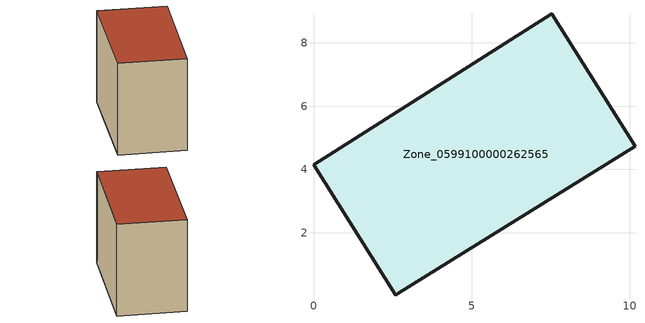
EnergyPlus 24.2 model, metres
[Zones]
Zone_0599100000262565
 floor ground (C_G): 10.17,4.73 2.69,0.08 2.6,0.02 0,4.14 7.53,8.92 z0
 wall outside (C_F): 10.17,4.73 7.53,8.92 0,4.14 2.6,0.02 2.69,0.08 10.17,4.73 z0:7.01
 roof outside (C_R): 2.69,0.08 10.17,4.73 7.53,8.92 0,4.14 2.6,0.02 z7.01
[BUILDING]
Pand.0599100000262565: North Axis=0; Terrain=City; Loads Convergence Tolerance Value=0.04; Temperature Convergence Tolerance Value=0.4; Solar Distribution=FullExterior; Maximum Number of Warmup Days=25; Minimum Number of Warmup Days=1
[Site:Location]
Rotterdam.The.Hague.AP_ZH_NLD Design_Conditions: Latitude=51.96; Longitude=4.45; Time Zone=1; Elevation=-4.5
[SITE:GROUNDTEMPERATURE:BUILDINGSURFACE]
18, 18, 18, 18, 18, 18, 18, 18, 18, 18, 18, 18
[MATERIAL] Thermal Absorptance=0.9; Solar Absorptance=0.7; Visible Absorptance=0.7
Name | Roughness | Thickness | Conductivity | Density | Specific Heat
G.TI.1946 | MediumSmooth | 0.15 | 1 | 540 | 1210
F.TI.1946 | Rough | 0.3 | 0.857143 | 1920 | 840
R.TI.1946 | MediumRough | 0.2 | 0.1 | 1500 | 1000
[CONSTRUCTION]
C_G: G.TI.1946
C_F: F.TI.1946
C_R: R.TI.1946
[ZONE]
Zone_0599100000262565: Type=1; Multiplier=1; Ceiling Height=Autocalculate; Volume=Autocalculate; Floor Area=autocalculate; Part of Total Floor Area=Yes
[ZONEINFILTRATION:DESIGNFLOWRATE]
Infil_Zone_0599100000262565: Zone or ZoneList or Space or SpaceList=Zone_0599100000262565; Schedule=AlwaysOn; Design Flow Rate Calculation Method=Flow/Area; Flow Rate per Floor Area=0.003; Constant Term Coefficient=1; Temperature Term Coefficient=0; Velocity Term Coefficient=0; Velocity Squared Term Coefficient=0
[HVACTEMPLATE:ZONE:IDEALLOADSAIRSYSTEM]
Zone_0599100000262565: Maximum Heating Supply Air Temperature=50; Minimum Cooling Supply Air Temperature=13; Maximum Heating Supply Air Humidity Ratio=0.0156; Minimum Cooling Supply Air Humidity Ratio=0.0077; Heating Limit=NoLimit; Cooling Limit=NoLimit; Dehumidification Control Type=ConstantSensibleHeatRatio; Cooling Sensible Heat Ratio=0.7; Dehumidification Setpoint=60; Humidification Control Type=None; Humidification Setpoint=30; Outdoor Air Method=None; Outdoor Air Flow Rate per Person=0.00944; Outdoor Air Flow Rate per Zone Floor Area=0; Outdoor Air Flow Rate per Zone=0; Demand Controlled Ventilation Type=None; Outdoor Air Economizer Type=NoEconomizer; Heat Recovery Type=None; Sensible Heat Recovery Effectiveness=0.7; Latent Heat Recovery Effectiveness=0.65
[ZONECONTROL:THERMOSTAT]
ThermostatControl_Zone_0599100000262565: Zone or ZoneList=Zone_0599100000262565; Control Type Schedule=DualSetpointControlType; Control 1=Thermostat_Zone_0599100000262565; Temperature Difference Between Cutout And Setpoint=0
[THERMOSTATSETPOINT:DUALSETPOINT]
Thermostat_Zone_0599100000262565: Heating Setpoint Temperature Schedule=HeatingSetpoint_Zone_0599100000262565; Cooling Setpoint Temperature Schedule=CoolingSetpoint_Zone_0599100000262565
[SCHEDULE:COMPACT]
HeatingSetpoint_Zone_0599100000262565: Through: 12/31, For: AllDays, Until: 24:00, 21
CoolingSetpoint_Zone_0599100000262565: Through: 12/31, For: AllDays, Until: 24:00, 24
DualSetpointControlType: Through: 12/31, For: AllDays, Until: 24:00, 4
AlwaysOn: Through: 12/31, For: AllDays, Until: 24:00, 1
